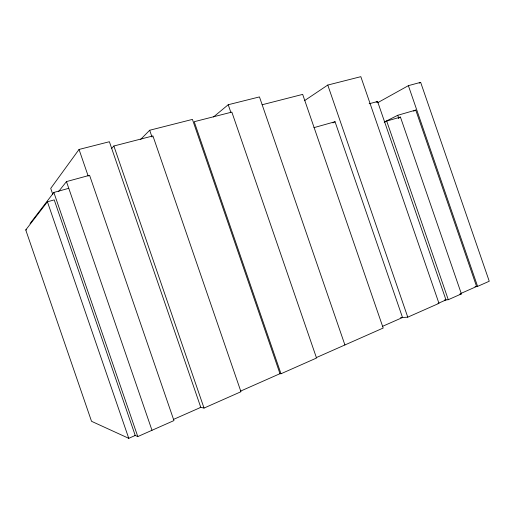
<?xml version="1.0" encoding="UTF-8"?>
<svg xmlns="http://www.w3.org/2000/svg" width="515" height="515" viewBox="0 0 515 515"><rect width="100%" height="100%" fill="white"/><g stroke="black" fill="none" stroke-linecap="round" stroke-linejoin="round"><path stroke-width="0.77" d="M173.574 419.384L200.786 407.371L109.386 141.728L79.033 149.453L50.727 188.406L52.813 194.477M30.07 223.51L53.85 192.443L68.772 188.316M25.75 229.948L47.432 201.796L54.23 199.891L135.233 435.471L128.763 438.329L91.528 421.302L25.75 229.948L26.548 229.902M58.562 191.58L66.461 181.589L89.578 175.306L173.948 420.581L137.795 436.572L134.853 435.31M111.749 148.391L113.867 146.003L152.929 135.928L240.962 391.728L204.037 408.08L200.116 407.23M140.666 139.398L149.685 130.25L192.43 119.403L279.98 373.684L240.344 391.213M213.506 116.95L228.222 104.725L259.463 96.917L344.915 344.966M304.436 100.708L327.772 85.059L360.822 76.671L438.973 303.367L407.771 317.169L400.548 317.658M332.954 122.911L335.046 121.727L402.524 317.523L382.433 326.381M376.169 102.253L377.566 101.474L445.984 299.93L438.001 303.457M377.521 102.794L408.382 85.651L420.652 82.349L489.25 281.242L477.605 286.392L474.997 286.694M419.249 83.115L420.652 82.349M384.177 122.126L397.741 115.283L415.747 110.075L476.587 286.507L460.835 293.473M384.551 122.164L386.701 121.077L400.432 117.079L461.401 293.898L448.282 299.704L444.284 300.091M398.282 118.154L400.432 117.079M413.584 111.15L415.747 110.075M316.159 357.68L383.186 328.036L302.678 94.387L262.167 104.751M280.997 373.755L316.538 358.028L231.847 112.096L194.219 121.707L280.997 373.755L279.4 373.645M313.95 127.649L335.046 121.727M369.165 103.785L377.566 101.474M459.805 294.065L461.401 293.898M408.382 85.651L477.605 286.392M397.741 115.283L398.784 118.315M386.701 121.077L448.282 299.704M327.772 85.059L407.771 317.169M228.222 104.725L230.842 112.334M149.685 130.25L152.034 137.087M113.867 146.003L204.037 408.08M79.033 149.453L88.181 176.053M66.461 181.589L151.989 430.289M53.85 192.443L137.795 436.572M47.432 201.796L128.763 438.329"/></g></svg>
